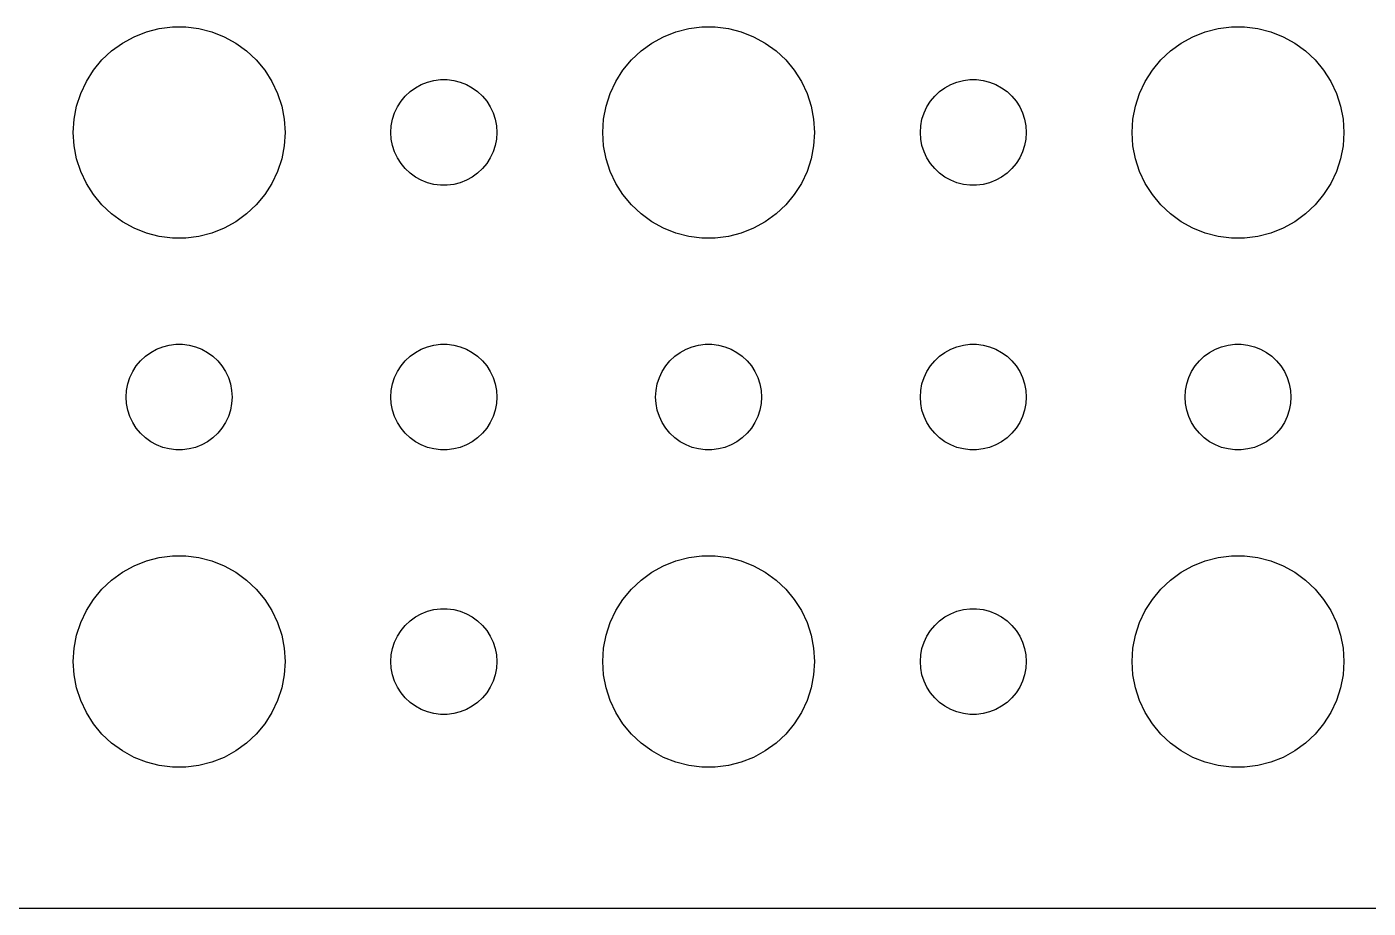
# Model space of a CAD drawing. Header units: metres. Extents: x -134 to 134, y 176 to 508.
# Drawn here: x -71.81 to -33.81, y 176.01 to 200.99 of the extents above; entities that cross this region are included whole.
import ezdxf

# ---------------------------------------------------------------- set-up
doc = ezdxf.new("R2010")
doc.units = ezdxf.units.M

msp = doc.modelspace()

# ---------------------------------------------------------------- linework, layer by layer
for p, q in [((-69.1075, 200.533), (-68.7773, 200.714)), ((-68.7773, 200.714), (-68.427, 200.853)), ((-68.427, 200.853), (-68.0621, 200.947)), ((-68.0621, 200.947), (-67.6884, 200.994)), ((-67.6884, 200.994), (-67.3116, 200.994)), ((-67.3116, 200.994), (-66.9379, 200.947)), ((-66.9379, 200.947), (-66.573, 200.853)), ((-66.573, 200.853), (-66.2227, 200.714)), ((-66.2227, 200.714), (-65.8925, 200.533)), ((-54.1075, 200.533), (-53.7773, 200.714)), ((-53.7773, 200.714), (-53.427, 200.853)), ((-53.427, 200.853), (-53.0621, 200.947)), ((-53.0621, 200.947), (-52.6884, 200.994)), ((-52.6884, 200.994), (-52.3116, 200.994)), ((-52.3116, 200.994), (-51.9379, 200.947)), ((-51.9379, 200.947), (-51.5729, 200.853)), ((-51.5729, 200.853), (-51.2227, 200.714)), ((-51.2227, 200.714), (-50.8925, 200.533)), ((-39.1075, 200.533), (-38.7773, 200.714)), ((-38.7773, 200.714), (-38.427, 200.853)), ((-38.427, 200.853), (-38.0621, 200.947)), ((-38.0621, 200.947), (-37.6884, 200.994)), ((-37.6884, 200.994), (-37.3116, 200.994)), ((-37.3116, 200.994), (-36.9379, 200.947)), ((-36.9379, 200.947), (-36.5729, 200.853)), ((-36.5729, 200.853), (-36.2227, 200.714)), ((-36.2227, 200.714), (-35.8925, 200.533)), ((-69.6869, 200.054), (-69.4123, 200.312)), ((-69.4123, 200.312), (-69.1075, 200.533)), ((-65.8925, 200.533), (-65.5877, 200.312)), ((-65.5877, 200.312), (-65.3131, 200.054)), ((-54.6869, 200.054), (-54.4123, 200.312)), ((-54.4123, 200.312), (-54.1075, 200.533)), ((-50.8925, 200.533), (-50.5877, 200.312)), ((-50.5877, 200.312), (-50.3131, 200.054)), ((-39.6869, 200.054), (-39.4123, 200.312)), ((-39.4123, 200.312), (-39.1075, 200.533)), ((-35.8925, 200.533), (-35.5877, 200.312)), ((-35.5877, 200.312), (-35.3131, 200.054)), ((-69.927, 199.763), (-69.6869, 200.054)), ((-65.3131, 200.054), (-65.073, 199.763)), ((-54.927, 199.763), (-54.6869, 200.054)), ((-50.3131, 200.054), (-50.0729, 199.763)), ((-39.927, 199.763), (-39.6869, 200.054)), ((-35.3131, 200.054), (-35.0729, 199.763)), ((-70.1289, 199.445), (-69.927, 199.763)), ((-65.073, 199.763), (-64.8711, 199.445)), ((-55.1289, 199.445), (-54.927, 199.763)), ((-50.0729, 199.763), (-49.8711, 199.445)), ((-40.1289, 199.445), (-39.927, 199.763)), ((-35.0729, 199.763), (-34.8711, 199.445)), ((-70.2893, 199.104), (-70.1289, 199.445)), ((-64.8711, 199.445), (-64.7107, 199.104)), ((-61.0934, 199.027), (-60.9561, 199.156)), ((-60.9561, 199.156), (-60.8037, 199.266)), ((-60.8037, 199.266), (-60.6387, 199.357)), ((-60.6387, 199.357), (-60.4635, 199.427)), ((-60.4635, 199.427), (-60.2811, 199.473)), ((-60.2811, 199.473), (-60.0942, 199.497)), ((-60.0942, 199.497), (-59.9058, 199.497)), ((-59.9058, 199.497), (-59.7189, 199.473)), ((-59.7189, 199.473), (-59.5365, 199.427)), ((-59.5365, 199.427), (-59.3613, 199.357)), ((-59.3613, 199.357), (-59.1963, 199.266)), ((-59.1963, 199.266), (-59.0439, 199.156)), ((-59.0439, 199.156), (-58.9065, 199.027)), ((-55.2893, 199.104), (-55.1289, 199.445)), ((-49.8711, 199.445), (-49.7107, 199.104)), ((-46.0934, 199.027), (-45.9561, 199.156)), ((-45.9561, 199.156), (-45.8037, 199.266)), ((-45.8037, 199.266), (-45.6387, 199.357)), ((-45.6387, 199.357), (-45.4635, 199.427)), ((-45.4635, 199.427), (-45.2811, 199.473)), ((-45.2811, 199.473), (-45.0942, 199.497)), ((-45.0942, 199.497), (-44.9058, 199.497)), ((-44.9058, 199.497), (-44.7189, 199.473)), ((-44.7189, 199.473), (-44.5365, 199.427)), ((-44.5365, 199.427), (-44.3613, 199.357)), ((-44.3613, 199.357), (-44.1963, 199.266)), ((-44.1963, 199.266), (-44.0439, 199.156)), ((-44.0439, 199.156), (-43.9065, 199.027)), ((-40.2893, 199.104), (-40.1289, 199.445)), ((-34.8711, 199.445), (-34.7107, 199.104)), ((-70.4057, 198.746), (-70.2893, 199.104)), ((-64.7107, 199.104), (-64.5943, 198.746)), ((-61.3145, 198.723), (-61.2135, 198.882)), ((-61.2135, 198.882), (-61.0934, 199.027)), ((-58.9065, 199.027), (-58.7865, 198.882)), ((-58.7865, 198.882), (-58.6855, 198.723)), ((-55.4057, 198.746), (-55.2893, 199.104)), ((-49.7107, 199.104), (-49.5942, 198.746)), ((-46.3145, 198.723), (-46.2135, 198.882)), ((-46.2135, 198.882), (-46.0934, 199.027)), ((-43.9065, 199.027), (-43.7865, 198.882)), ((-43.7865, 198.882), (-43.6855, 198.723)), ((-40.4057, 198.746), (-40.2893, 199.104)), ((-34.7107, 199.104), (-34.5942, 198.746)), ((-70.4763, 198.376), (-70.4057, 198.746)), ((-64.5943, 198.746), (-64.5237, 198.376)), ((-61.4529, 198.373), (-61.3947, 198.552)), ((-61.3947, 198.552), (-61.3145, 198.723)), ((-58.6855, 198.723), (-58.6053, 198.552)), ((-58.6053, 198.552), (-58.5471, 198.373)), ((-55.4763, 198.376), (-55.4057, 198.746)), ((-49.5942, 198.746), (-49.5237, 198.376)), ((-46.4529, 198.373), (-46.3947, 198.552)), ((-46.3947, 198.552), (-46.3145, 198.723)), ((-43.6855, 198.723), (-43.6053, 198.552)), ((-43.6053, 198.552), (-43.5471, 198.373)), ((-40.4763, 198.376), (-40.4057, 198.746)), ((-34.5942, 198.746), (-34.5237, 198.376)), ((-70.5, 198), (-70.4763, 198.376)), ((-70.4763, 197.624), (-70.5, 198)), ((-64.5237, 198.376), (-64.5, 198)), ((-64.5, 198), (-64.5237, 197.624)), ((-61.5, 198), (-61.4882, 198.188)), ((-61.4882, 197.812), (-61.5, 198)), ((-61.4882, 198.188), (-61.4529, 198.373)), ((-58.5471, 198.373), (-58.5118, 198.188)), ((-58.5118, 198.188), (-58.5, 198)), ((-58.5, 198), (-58.5118, 197.812)), ((-55.5, 198), (-55.4763, 198.376)), ((-55.4763, 197.624), (-55.5, 198)), ((-49.5237, 198.376), (-49.5, 198)), ((-49.5, 198), (-49.5237, 197.624)), ((-46.5, 198), (-46.4882, 198.188)), ((-46.4882, 197.812), (-46.5, 198)), ((-46.4882, 198.188), (-46.4529, 198.373)), ((-43.5471, 198.373), (-43.5118, 198.188)), ((-43.5118, 198.188), (-43.5, 198)), ((-43.5, 198), (-43.5118, 197.812)), ((-40.5, 198), (-40.4763, 198.376)), ((-40.4763, 197.624), (-40.5, 198)), ((-34.5237, 198.376), (-34.5, 198)), ((-34.5, 198), (-34.5237, 197.624)), ((-70.4057, 197.254), (-70.4763, 197.624)), ((-64.5237, 197.624), (-64.5943, 197.254)), ((-61.4529, 197.627), (-61.4882, 197.812)), ((-61.3947, 197.448), (-61.4529, 197.627)), ((-58.5471, 197.627), (-58.6053, 197.448)), ((-58.5118, 197.812), (-58.5471, 197.627)), ((-55.4057, 197.254), (-55.4763, 197.624)), ((-49.5237, 197.624), (-49.5942, 197.254)), ((-46.4529, 197.627), (-46.4882, 197.812)), ((-46.3947, 197.448), (-46.4529, 197.627)), ((-43.5471, 197.627), (-43.6053, 197.448)), ((-43.5118, 197.812), (-43.5471, 197.627)), ((-40.4057, 197.254), (-40.4763, 197.624)), ((-34.5237, 197.624), (-34.5942, 197.254)), ((-70.2893, 196.896), (-70.4057, 197.254)), ((-64.5943, 197.254), (-64.7107, 196.896)), ((-61.3145, 197.277), (-61.3947, 197.448)), ((-61.2135, 197.118), (-61.3145, 197.277)), ((-58.6855, 197.277), (-58.7865, 197.118)), ((-58.6053, 197.448), (-58.6855, 197.277)), ((-55.2893, 196.896), (-55.4057, 197.254)), ((-49.5942, 197.254), (-49.7107, 196.896)), ((-46.3145, 197.277), (-46.3947, 197.448)), ((-46.2135, 197.118), (-46.3145, 197.277)), ((-43.6855, 197.277), (-43.7865, 197.118)), ((-43.6053, 197.448), (-43.6855, 197.277)), ((-40.2893, 196.896), (-40.4057, 197.254)), ((-34.5942, 197.254), (-34.7107, 196.896)), ((-70.1289, 196.555), (-70.2893, 196.896)), ((-64.7107, 196.896), (-64.8711, 196.555)), ((-61.0934, 196.973), (-61.2135, 197.118)), ((-60.9561, 196.844), (-61.0934, 196.973)), ((-58.9065, 196.973), (-59.0439, 196.844)), ((-58.7865, 197.118), (-58.9065, 196.973)), ((-55.1289, 196.555), (-55.2893, 196.896)), ((-49.7107, 196.896), (-49.8711, 196.555)), ((-46.0934, 196.973), (-46.2135, 197.118)), ((-45.9561, 196.844), (-46.0934, 196.973)), ((-43.9065, 196.973), (-44.0439, 196.844)), ((-43.7865, 197.118), (-43.9065, 196.973)), ((-40.1289, 196.555), (-40.2893, 196.896)), ((-34.7107, 196.896), (-34.8711, 196.555)), ((-69.927, 196.237), (-70.1289, 196.555)), ((-64.8711, 196.555), (-65.073, 196.237)), ((-60.8037, 196.734), (-60.9561, 196.844)), ((-60.6387, 196.643), (-60.8037, 196.734)), ((-60.4635, 196.573), (-60.6387, 196.643)), ((-60.2811, 196.527), (-60.4635, 196.573)), ((-60.0942, 196.503), (-60.2811, 196.527)), ((-59.9058, 196.503), (-60.0942, 196.503)), ((-59.7189, 196.527), (-59.9058, 196.503)), ((-59.5365, 196.573), (-59.7189, 196.527)), ((-59.3613, 196.643), (-59.5365, 196.573)), ((-59.1963, 196.734), (-59.3613, 196.643)), ((-59.0439, 196.844), (-59.1963, 196.734)), ((-54.927, 196.237), (-55.1289, 196.555)), ((-49.8711, 196.555), (-50.0729, 196.237)), ((-45.8037, 196.734), (-45.9561, 196.844)), ((-45.6387, 196.643), (-45.8037, 196.734)), ((-45.4635, 196.573), (-45.6387, 196.643)), ((-45.2811, 196.527), (-45.4635, 196.573)), ((-45.0942, 196.503), (-45.2811, 196.527)), ((-44.9058, 196.503), (-45.0942, 196.503)), ((-44.7189, 196.527), (-44.9058, 196.503)), ((-44.5365, 196.573), (-44.7189, 196.527)), ((-44.3613, 196.643), (-44.5365, 196.573)), ((-44.1963, 196.734), (-44.3613, 196.643)), ((-44.0439, 196.844), (-44.1963, 196.734)), ((-39.927, 196.237), (-40.1289, 196.555)), ((-34.8711, 196.555), (-35.0729, 196.237)), ((-69.6869, 195.946), (-69.927, 196.237)), ((-65.073, 196.237), (-65.3131, 195.946)), ((-54.6869, 195.946), (-54.927, 196.237)), ((-50.0729, 196.237), (-50.3131, 195.946)), ((-39.6869, 195.946), (-39.927, 196.237)), ((-35.0729, 196.237), (-35.3131, 195.946)), ((-69.4123, 195.688), (-69.6869, 195.946)), ((-65.3131, 195.946), (-65.5877, 195.688)), ((-54.4123, 195.688), (-54.6869, 195.946)), ((-50.3131, 195.946), (-50.5877, 195.688)), ((-39.4123, 195.688), (-39.6869, 195.946)), ((-35.3131, 195.946), (-35.5877, 195.688)), ((-69.1075, 195.467), (-69.4123, 195.688)), ((-68.7773, 195.286), (-69.1075, 195.467)), ((-65.8925, 195.467), (-66.2227, 195.286)), ((-65.5877, 195.688), (-65.8925, 195.467)), ((-54.1075, 195.467), (-54.4123, 195.688)), ((-53.7773, 195.286), (-54.1075, 195.467)), ((-50.8925, 195.467), (-51.2227, 195.286)), ((-50.5877, 195.688), (-50.8925, 195.467)), ((-39.1075, 195.467), (-39.4123, 195.688)), ((-38.7773, 195.286), (-39.1075, 195.467)), ((-35.8925, 195.467), (-36.2227, 195.286)), ((-35.5877, 195.688), (-35.8925, 195.467)), ((-68.427, 195.147), (-68.7773, 195.286)), ((-68.0621, 195.053), (-68.427, 195.147)), ((-67.6884, 195.006), (-68.0621, 195.053)), ((-67.3116, 195.006), (-67.6884, 195.006)), ((-66.9379, 195.053), (-67.3116, 195.006)), ((-66.573, 195.147), (-66.9379, 195.053)), ((-66.2227, 195.286), (-66.573, 195.147)), ((-53.427, 195.147), (-53.7773, 195.286)), ((-53.0621, 195.053), (-53.427, 195.147)), ((-52.6884, 195.006), (-53.0621, 195.053)), ((-52.3116, 195.006), (-52.6884, 195.006)), ((-51.9379, 195.053), (-52.3116, 195.006)), ((-51.5729, 195.147), (-51.9379, 195.053)), ((-51.2227, 195.286), (-51.5729, 195.147)), ((-38.427, 195.147), (-38.7773, 195.286)), ((-38.0621, 195.053), (-38.427, 195.147)), ((-37.6884, 195.006), (-38.0621, 195.053)), ((-37.3116, 195.006), (-37.6884, 195.006)), ((-36.9379, 195.053), (-37.3116, 195.006)), ((-36.5729, 195.147), (-36.9379, 195.053)), ((-36.2227, 195.286), (-36.5729, 195.147)), ((-68.1387, 191.857), (-67.9635, 191.927)), ((-67.9635, 191.927), (-67.7811, 191.973)), ((-67.7811, 191.973), (-67.5942, 191.997)), ((-67.5942, 191.997), (-67.4058, 191.997)), ((-67.4058, 191.997), (-67.2189, 191.973)), ((-67.2189, 191.973), (-67.0365, 191.927)), ((-67.0365, 191.927), (-66.8613, 191.857)), ((-60.6387, 191.857), (-60.4635, 191.927)), ((-60.4635, 191.927), (-60.2811, 191.973)), ((-60.2811, 191.973), (-60.0942, 191.997)), ((-60.0942, 191.997), (-59.9058, 191.997)), ((-59.9058, 191.997), (-59.7189, 191.973)), ((-59.7189, 191.973), (-59.5365, 191.927)), ((-59.5365, 191.927), (-59.3613, 191.857)), ((-53.1387, 191.857), (-52.9635, 191.927)), ((-52.9635, 191.927), (-52.7811, 191.973)), ((-52.7811, 191.973), (-52.5942, 191.997)), ((-52.5942, 191.997), (-52.4058, 191.997)), ((-52.4058, 191.997), (-52.2189, 191.973)), ((-52.2189, 191.973), (-52.0365, 191.927)), ((-52.0365, 191.927), (-51.8613, 191.857)), ((-45.6387, 191.857), (-45.4635, 191.927)), ((-45.4635, 191.927), (-45.2811, 191.973)), ((-45.2811, 191.973), (-45.0942, 191.997)), ((-45.0942, 191.997), (-44.9058, 191.997)), ((-44.9058, 191.997), (-44.7189, 191.973)), ((-44.7189, 191.973), (-44.5365, 191.927)), ((-44.5365, 191.927), (-44.3613, 191.857)), ((-38.1387, 191.857), (-37.9635, 191.927)), ((-37.9635, 191.927), (-37.7811, 191.973)), ((-37.7811, 191.973), (-37.5942, 191.997)), ((-37.5942, 191.997), (-37.4058, 191.997)), ((-37.4058, 191.997), (-37.2189, 191.973)), ((-37.2189, 191.973), (-37.0365, 191.927)), ((-37.0365, 191.927), (-36.8613, 191.857)), ((-68.5934, 191.527), (-68.4561, 191.656)), ((-68.4561, 191.656), (-68.3037, 191.766)), ((-68.3037, 191.766), (-68.1387, 191.857)), ((-66.8613, 191.857), (-66.6963, 191.766)), ((-66.6963, 191.766), (-66.5439, 191.656)), ((-66.5439, 191.656), (-66.4065, 191.527)), ((-61.0934, 191.527), (-60.9561, 191.656)), ((-60.9561, 191.656), (-60.8037, 191.766)), ((-60.8037, 191.766), (-60.6387, 191.857)), ((-59.3613, 191.857), (-59.1963, 191.766)), ((-59.1963, 191.766), (-59.0439, 191.656)), ((-59.0439, 191.656), (-58.9065, 191.527)), ((-53.5934, 191.527), (-53.4561, 191.656)), ((-53.4561, 191.656), (-53.3037, 191.766)), ((-53.3037, 191.766), (-53.1387, 191.857)), ((-51.8613, 191.857), (-51.6963, 191.766)), ((-51.6963, 191.766), (-51.5439, 191.656)), ((-51.5439, 191.656), (-51.4065, 191.527)), ((-46.0934, 191.527), (-45.9561, 191.656)), ((-45.9561, 191.656), (-45.8037, 191.766)), ((-45.8037, 191.766), (-45.6387, 191.857)), ((-44.3613, 191.857), (-44.1963, 191.766)), ((-44.1963, 191.766), (-44.0439, 191.656)), ((-44.0439, 191.656), (-43.9065, 191.527)), ((-38.5934, 191.527), (-38.4561, 191.656)), ((-38.4561, 191.656), (-38.3037, 191.766)), ((-38.3037, 191.766), (-38.1387, 191.857)), ((-36.8613, 191.857), (-36.6963, 191.766)), ((-36.6963, 191.766), (-36.5439, 191.656)), ((-36.5439, 191.656), (-36.4065, 191.527)), ((-68.8947, 191.052), (-68.8145, 191.223)), ((-68.8145, 191.223), (-68.7135, 191.382)), ((-68.7135, 191.382), (-68.5934, 191.527)), ((-66.4065, 191.527), (-66.2865, 191.382)), ((-66.2865, 191.382), (-66.1855, 191.223)), ((-66.1855, 191.223), (-66.1053, 191.052)), ((-61.3947, 191.052), (-61.3145, 191.223)), ((-61.3145, 191.223), (-61.2135, 191.382)), ((-61.2135, 191.382), (-61.0934, 191.527)), ((-58.9065, 191.527), (-58.7865, 191.382)), ((-58.7865, 191.382), (-58.6855, 191.223)), ((-58.6855, 191.223), (-58.6053, 191.052)), ((-53.8947, 191.052), (-53.8145, 191.223)), ((-53.8145, 191.223), (-53.7135, 191.382)), ((-53.7135, 191.382), (-53.5934, 191.527)), ((-51.4065, 191.527), (-51.2865, 191.382)), ((-51.2865, 191.382), (-51.1855, 191.223)), ((-51.1855, 191.223), (-51.1053, 191.052)), ((-46.3947, 191.052), (-46.3145, 191.223)), ((-46.3145, 191.223), (-46.2135, 191.382)), ((-46.2135, 191.382), (-46.0934, 191.527)), ((-43.9065, 191.527), (-43.7865, 191.382)), ((-43.7865, 191.382), (-43.6855, 191.223)), ((-43.6855, 191.223), (-43.6053, 191.052)), ((-38.8947, 191.052), (-38.8145, 191.223)), ((-38.8145, 191.223), (-38.7135, 191.382)), ((-38.7135, 191.382), (-38.5934, 191.527)), ((-36.4065, 191.527), (-36.2865, 191.382)), ((-36.2865, 191.382), (-36.1855, 191.223)), ((-36.1855, 191.223), (-36.1053, 191.052)), ((-68.9882, 190.688), (-68.9529, 190.873)), ((-68.9529, 190.873), (-68.8947, 191.052)), ((-66.1053, 191.052), (-66.0471, 190.873)), ((-66.0471, 190.873), (-66.0118, 190.688)), ((-61.4882, 190.688), (-61.4529, 190.873)), ((-61.4529, 190.873), (-61.3947, 191.052)), ((-58.6053, 191.052), (-58.5471, 190.873)), ((-58.5471, 190.873), (-58.5118, 190.688)), ((-53.9882, 190.688), (-53.9529, 190.873)), ((-53.9529, 190.873), (-53.8947, 191.052)), ((-51.1053, 191.052), (-51.0471, 190.873)), ((-51.0471, 190.873), (-51.0118, 190.688)), ((-46.4882, 190.688), (-46.4529, 190.873)), ((-46.4529, 190.873), (-46.3947, 191.052)), ((-43.6053, 191.052), (-43.5471, 190.873)), ((-43.5471, 190.873), (-43.5118, 190.688)), ((-38.9882, 190.688), (-38.9529, 190.873)), ((-38.9529, 190.873), (-38.8947, 191.052)), ((-36.1053, 191.052), (-36.0471, 190.873)), ((-36.0471, 190.873), (-36.0118, 190.688)), ((-69, 190.5), (-68.9882, 190.688)), ((-68.9882, 190.312), (-69, 190.5)), ((-66.0118, 190.688), (-66, 190.5)), ((-66, 190.5), (-66.0118, 190.312)), ((-61.5, 190.5), (-61.4882, 190.688)), ((-61.4882, 190.312), (-61.5, 190.5)), ((-58.5118, 190.688), (-58.5, 190.5)), ((-58.5, 190.5), (-58.5118, 190.312)), ((-54, 190.5), (-53.9882, 190.688)), ((-53.9882, 190.312), (-54, 190.5)), ((-51.0118, 190.688), (-51, 190.5)), ((-51, 190.5), (-51.0118, 190.312)), ((-46.5, 190.5), (-46.4882, 190.688)), ((-46.4882, 190.312), (-46.5, 190.5)), ((-43.5118, 190.688), (-43.5, 190.5)), ((-43.5, 190.5), (-43.5118, 190.312)), ((-39, 190.5), (-38.9882, 190.688)), ((-38.9882, 190.312), (-39, 190.5)), ((-36.0118, 190.688), (-36, 190.5)), ((-36, 190.5), (-36.0118, 190.312)), ((-68.9529, 190.127), (-68.9882, 190.312)), ((-68.8947, 189.948), (-68.9529, 190.127)), ((-66.0471, 190.127), (-66.1053, 189.948)), ((-66.0118, 190.312), (-66.0471, 190.127)), ((-61.4529, 190.127), (-61.4882, 190.312)), ((-61.3947, 189.948), (-61.4529, 190.127)), ((-58.5471, 190.127), (-58.6053, 189.948)), ((-58.5118, 190.312), (-58.5471, 190.127)), ((-53.9529, 190.127), (-53.9882, 190.312)), ((-53.8947, 189.948), (-53.9529, 190.127)), ((-51.0471, 190.127), (-51.1053, 189.948)), ((-51.0118, 190.312), (-51.0471, 190.127)), ((-46.4529, 190.127), (-46.4882, 190.312)), ((-46.3947, 189.948), (-46.4529, 190.127)), ((-43.5471, 190.127), (-43.6053, 189.948)), ((-43.5118, 190.312), (-43.5471, 190.127)), ((-38.9529, 190.127), (-38.9882, 190.312)), ((-38.8947, 189.948), (-38.9529, 190.127)), ((-36.0471, 190.127), (-36.1053, 189.948)), ((-36.0118, 190.312), (-36.0471, 190.127)), ((-68.8145, 189.777), (-68.8947, 189.948)), ((-68.7135, 189.618), (-68.8145, 189.777)), ((-66.1855, 189.777), (-66.2865, 189.618)), ((-66.1053, 189.948), (-66.1855, 189.777)), ((-61.3145, 189.777), (-61.3947, 189.948)), ((-61.2135, 189.618), (-61.3145, 189.777)), ((-58.6855, 189.777), (-58.7865, 189.618)), ((-58.6053, 189.948), (-58.6855, 189.777)), ((-53.8145, 189.777), (-53.8947, 189.948)), ((-53.7135, 189.618), (-53.8145, 189.777)), ((-51.1855, 189.777), (-51.2865, 189.618)), ((-51.1053, 189.948), (-51.1855, 189.777)), ((-46.3145, 189.777), (-46.3947, 189.948)), ((-46.2135, 189.618), (-46.3145, 189.777)), ((-43.6855, 189.777), (-43.7865, 189.618)), ((-43.6053, 189.948), (-43.6855, 189.777)), ((-38.8145, 189.777), (-38.8947, 189.948)), ((-38.7135, 189.618), (-38.8145, 189.777)), ((-36.1855, 189.777), (-36.2865, 189.618)), ((-36.1053, 189.948), (-36.1855, 189.777)), ((-68.5934, 189.473), (-68.7135, 189.618)), ((-68.4561, 189.344), (-68.5934, 189.473)), ((-68.3037, 189.234), (-68.4561, 189.344)), ((-66.5439, 189.344), (-66.6963, 189.234)), ((-66.4065, 189.473), (-66.5439, 189.344)), ((-66.2865, 189.618), (-66.4065, 189.473)), ((-61.0934, 189.473), (-61.2135, 189.618)), ((-60.9561, 189.344), (-61.0934, 189.473)), ((-60.8037, 189.234), (-60.9561, 189.344)), ((-59.0439, 189.344), (-59.1963, 189.234)), ((-58.9065, 189.473), (-59.0439, 189.344)), ((-58.7865, 189.618), (-58.9065, 189.473)), ((-53.5934, 189.473), (-53.7135, 189.618)), ((-53.4561, 189.344), (-53.5934, 189.473)), ((-53.3037, 189.234), (-53.4561, 189.344)), ((-51.5439, 189.344), (-51.6963, 189.234)), ((-51.4065, 189.473), (-51.5439, 189.344)), ((-51.2865, 189.618), (-51.4065, 189.473)), ((-46.0934, 189.473), (-46.2135, 189.618)), ((-45.9561, 189.344), (-46.0934, 189.473)), ((-45.8037, 189.234), (-45.9561, 189.344)), ((-44.0439, 189.344), (-44.1963, 189.234)), ((-43.9065, 189.473), (-44.0439, 189.344)), ((-43.7865, 189.618), (-43.9065, 189.473)), ((-38.5934, 189.473), (-38.7135, 189.618)), ((-38.4561, 189.344), (-38.5934, 189.473)), ((-38.3037, 189.234), (-38.4561, 189.344)), ((-36.5439, 189.344), (-36.6963, 189.234)), ((-36.4065, 189.473), (-36.5439, 189.344)), ((-36.2865, 189.618), (-36.4065, 189.473)), ((-68.1387, 189.143), (-68.3037, 189.234)), ((-67.9635, 189.073), (-68.1387, 189.143)), ((-67.7811, 189.027), (-67.9635, 189.073)), ((-67.5942, 189.003), (-67.7811, 189.027)), ((-67.4058, 189.003), (-67.5942, 189.003)), ((-67.2189, 189.027), (-67.4058, 189.003)), ((-67.0365, 189.073), (-67.2189, 189.027)), ((-66.8613, 189.143), (-67.0365, 189.073)), ((-66.6963, 189.234), (-66.8613, 189.143)), ((-60.6387, 189.143), (-60.8037, 189.234)), ((-60.4635, 189.073), (-60.6387, 189.143)), ((-60.2811, 189.027), (-60.4635, 189.073)), ((-60.0942, 189.003), (-60.2811, 189.027)), ((-59.9058, 189.003), (-60.0942, 189.003)), ((-59.7189, 189.027), (-59.9058, 189.003)), ((-59.5365, 189.073), (-59.7189, 189.027)), ((-59.3613, 189.143), (-59.5365, 189.073)), ((-59.1963, 189.234), (-59.3613, 189.143)), ((-53.1387, 189.143), (-53.3037, 189.234)), ((-52.9635, 189.073), (-53.1387, 189.143)), ((-52.7811, 189.027), (-52.9635, 189.073)), ((-52.5942, 189.003), (-52.7811, 189.027)), ((-52.4058, 189.003), (-52.5942, 189.003)), ((-52.2189, 189.027), (-52.4058, 189.003)), ((-52.0365, 189.073), (-52.2189, 189.027)), ((-51.8613, 189.143), (-52.0365, 189.073)), ((-51.6963, 189.234), (-51.8613, 189.143)), ((-45.6387, 189.143), (-45.8037, 189.234)), ((-45.4635, 189.073), (-45.6387, 189.143)), ((-45.2811, 189.027), (-45.4635, 189.073)), ((-45.0942, 189.003), (-45.2811, 189.027)), ((-44.9058, 189.003), (-45.0942, 189.003)), ((-44.7189, 189.027), (-44.9058, 189.003)), ((-44.5365, 189.073), (-44.7189, 189.027)), ((-44.3613, 189.143), (-44.5365, 189.073)), ((-44.1963, 189.234), (-44.3613, 189.143)), ((-38.1387, 189.143), (-38.3037, 189.234)), ((-37.9635, 189.073), (-38.1387, 189.143)), ((-37.7811, 189.027), (-37.9635, 189.073)), ((-37.5942, 189.003), (-37.7811, 189.027)), ((-37.4058, 189.003), (-37.5942, 189.003)), ((-37.2189, 189.027), (-37.4058, 189.003)), ((-37.0365, 189.073), (-37.2189, 189.027)), ((-36.8613, 189.143), (-37.0365, 189.073)), ((-36.6963, 189.234), (-36.8613, 189.143)), ((-68.7773, 185.714), (-68.427, 185.853)), ((-68.427, 185.853), (-68.0621, 185.947)), ((-68.0621, 185.947), (-67.6884, 185.994)), ((-67.6884, 185.994), (-67.3116, 185.994)), ((-67.3116, 185.994), (-66.9379, 185.947)), ((-66.9379, 185.947), (-66.573, 185.853)), ((-66.573, 185.853), (-66.2227, 185.714)), ((-53.7773, 185.714), (-53.427, 185.853)), ((-53.427, 185.853), (-53.0621, 185.947)), ((-53.0621, 185.947), (-52.6884, 185.994)), ((-52.6884, 185.994), (-52.3116, 185.994)), ((-52.3116, 185.994), (-51.9379, 185.947)), ((-51.9379, 185.947), (-51.5729, 185.853)), ((-51.5729, 185.853), (-51.2227, 185.714)), ((-38.7773, 185.714), (-38.427, 185.853)), ((-38.427, 185.853), (-38.0621, 185.947)), ((-38.0621, 185.947), (-37.6884, 185.994)), ((-37.6884, 185.994), (-37.3116, 185.994)), ((-37.3116, 185.994), (-36.9379, 185.947)), ((-36.9379, 185.947), (-36.5729, 185.853)), ((-36.5729, 185.853), (-36.2227, 185.714)), ((-69.4123, 185.312), (-69.1075, 185.533)), ((-69.1075, 185.533), (-68.7773, 185.714)), ((-66.2227, 185.714), (-65.8925, 185.533)), ((-65.8925, 185.533), (-65.5877, 185.312)), ((-54.4123, 185.312), (-54.1075, 185.533)), ((-54.1075, 185.533), (-53.7773, 185.714)), ((-51.2227, 185.714), (-50.8925, 185.533)), ((-50.8925, 185.533), (-50.5877, 185.312)), ((-39.4123, 185.312), (-39.1075, 185.533)), ((-39.1075, 185.533), (-38.7773, 185.714)), ((-36.2227, 185.714), (-35.8925, 185.533)), ((-35.8925, 185.533), (-35.5877, 185.312)), ((-69.6869, 185.054), (-69.4123, 185.312)), ((-65.5877, 185.312), (-65.3131, 185.054)), ((-54.6869, 185.054), (-54.4123, 185.312)), ((-50.5877, 185.312), (-50.3131, 185.054)), ((-39.6869, 185.054), (-39.4123, 185.312)), ((-35.5877, 185.312), (-35.3131, 185.054)), ((-70.1289, 184.445), (-69.927, 184.763)), ((-69.927, 184.763), (-69.6869, 185.054)), ((-65.3131, 185.054), (-65.073, 184.763)), ((-65.073, 184.763), (-64.8711, 184.445)), ((-55.1289, 184.445), (-54.927, 184.763)), ((-54.927, 184.763), (-54.6869, 185.054)), ((-50.3131, 185.054), (-50.0729, 184.763)), ((-50.0729, 184.763), (-49.8711, 184.445)), ((-40.1289, 184.445), (-39.927, 184.763)), ((-39.927, 184.763), (-39.6869, 185.054)), ((-35.3131, 185.054), (-35.0729, 184.763)), ((-35.0729, 184.763), (-34.8711, 184.445)), ((-70.2893, 184.104), (-70.1289, 184.445)), ((-64.8711, 184.445), (-64.7107, 184.104)), ((-60.8037, 184.266), (-60.6387, 184.357)), ((-60.6387, 184.357), (-60.4635, 184.427)), ((-60.4635, 184.427), (-60.2811, 184.473)), ((-60.2811, 184.473), (-60.0942, 184.497)), ((-60.0942, 184.497), (-59.9058, 184.497)), ((-59.9058, 184.497), (-59.7189, 184.473)), ((-59.7189, 184.473), (-59.5365, 184.427)), ((-59.5365, 184.427), (-59.3613, 184.357)), ((-59.3613, 184.357), (-59.1963, 184.266)), ((-55.2893, 184.104), (-55.1289, 184.445)), ((-49.8711, 184.445), (-49.7107, 184.104)), ((-45.8037, 184.266), (-45.6387, 184.357)), ((-45.6387, 184.357), (-45.4635, 184.427)), ((-45.4635, 184.427), (-45.2811, 184.473)), ((-45.2811, 184.473), (-45.0942, 184.497)), ((-45.0942, 184.497), (-44.9058, 184.497)), ((-44.9058, 184.497), (-44.7189, 184.473)), ((-44.7189, 184.473), (-44.5365, 184.427)), ((-44.5365, 184.427), (-44.3613, 184.357)), ((-44.3613, 184.357), (-44.1963, 184.266)), ((-40.2893, 184.104), (-40.1289, 184.445)), ((-34.8711, 184.445), (-34.7107, 184.104)), ((-70.4057, 183.746), (-70.2893, 184.104)), ((-64.7107, 184.104), (-64.5943, 183.746)), ((-61.2135, 183.882), (-61.0934, 184.027)), ((-61.0934, 184.027), (-60.9561, 184.156)), ((-60.9561, 184.156), (-60.8037, 184.266)), ((-59.1963, 184.266), (-59.0439, 184.156)), ((-59.0439, 184.156), (-58.9065, 184.027)), ((-58.9065, 184.027), (-58.7865, 183.882)), ((-55.4057, 183.746), (-55.2893, 184.104)), ((-49.7107, 184.104), (-49.5942, 183.746)), ((-46.2135, 183.882), (-46.0934, 184.027)), ((-46.0934, 184.027), (-45.9561, 184.156)), ((-45.9561, 184.156), (-45.8037, 184.266)), ((-44.1963, 184.266), (-44.0439, 184.156)), ((-44.0439, 184.156), (-43.9065, 184.027)), ((-43.9065, 184.027), (-43.7865, 183.882)), ((-40.4057, 183.746), (-40.2893, 184.104)), ((-34.7107, 184.104), (-34.5942, 183.746)), ((-70.4763, 183.376), (-70.4057, 183.746)), ((-64.5943, 183.746), (-64.5237, 183.376)), ((-61.3947, 183.552), (-61.3145, 183.723)), ((-61.3145, 183.723), (-61.2135, 183.882)), ((-58.7865, 183.882), (-58.6855, 183.723)), ((-58.6855, 183.723), (-58.6053, 183.552)), ((-55.4763, 183.376), (-55.4057, 183.746)), ((-49.5942, 183.746), (-49.5237, 183.376)), ((-46.3947, 183.552), (-46.3145, 183.723)), ((-46.3145, 183.723), (-46.2135, 183.882)), ((-43.7865, 183.882), (-43.6855, 183.723)), ((-43.6855, 183.723), (-43.6053, 183.552)), ((-40.4763, 183.376), (-40.4057, 183.746)), ((-34.5942, 183.746), (-34.5237, 183.376)), ((-70.5, 183), (-70.4763, 183.376)), ((-64.5237, 183.376), (-64.5, 183)), ((-61.5, 183), (-61.4882, 183.188)), ((-61.4882, 183.188), (-61.4529, 183.373)), ((-61.4529, 183.373), (-61.3947, 183.552)), ((-58.6053, 183.552), (-58.5471, 183.373)), ((-58.5471, 183.373), (-58.5118, 183.188)), ((-58.5118, 183.188), (-58.5, 183)), ((-55.5, 183), (-55.4763, 183.376)), ((-49.5237, 183.376), (-49.5, 183)), ((-46.5, 183), (-46.4882, 183.188)), ((-46.4882, 183.188), (-46.4529, 183.373)), ((-46.4529, 183.373), (-46.3947, 183.552)), ((-43.6053, 183.552), (-43.5471, 183.373)), ((-43.5471, 183.373), (-43.5118, 183.188)), ((-43.5118, 183.188), (-43.5, 183)), ((-40.5, 183), (-40.4763, 183.376)), ((-34.5237, 183.376), (-34.5, 183)), ((-70.4763, 182.624), (-70.5, 183)), ((-64.5, 183), (-64.5237, 182.624)), ((-61.4882, 182.812), (-61.5, 183)), ((-61.4529, 182.627), (-61.4882, 182.812)), ((-58.5118, 182.812), (-58.5471, 182.627)), ((-58.5, 183), (-58.5118, 182.812)), ((-55.4763, 182.624), (-55.5, 183)), ((-49.5, 183), (-49.5237, 182.624)), ((-46.4882, 182.812), (-46.5, 183)), ((-46.4529, 182.627), (-46.4882, 182.812)), ((-43.5118, 182.812), (-43.5471, 182.627)), ((-43.5, 183), (-43.5118, 182.812)), ((-40.4763, 182.624), (-40.5, 183)), ((-34.5, 183), (-34.5237, 182.624)), ((-70.4057, 182.254), (-70.4763, 182.624)), ((-64.5237, 182.624), (-64.5943, 182.254)), ((-61.3947, 182.448), (-61.4529, 182.627)), ((-61.3145, 182.277), (-61.3947, 182.448)), ((-58.6053, 182.448), (-58.6855, 182.277)), ((-58.5471, 182.627), (-58.6053, 182.448)), ((-55.4057, 182.254), (-55.4763, 182.624)), ((-49.5237, 182.624), (-49.5942, 182.254)), ((-46.3947, 182.448), (-46.4529, 182.627)), ((-46.3145, 182.277), (-46.3947, 182.448)), ((-43.6053, 182.448), (-43.6855, 182.277)), ((-43.5471, 182.627), (-43.6053, 182.448)), ((-40.4057, 182.254), (-40.4763, 182.624)), ((-34.5237, 182.624), (-34.5942, 182.254)), ((-70.2893, 181.896), (-70.4057, 182.254)), ((-64.5943, 182.254), (-64.7107, 181.896)), ((-61.2135, 182.118), (-61.3145, 182.277)), ((-61.0934, 181.973), (-61.2135, 182.118)), ((-58.7865, 182.118), (-58.9065, 181.973)), ((-58.6855, 182.277), (-58.7865, 182.118)), ((-55.2893, 181.896), (-55.4057, 182.254)), ((-49.5942, 182.254), (-49.7107, 181.896)), ((-46.2135, 182.118), (-46.3145, 182.277)), ((-46.0934, 181.973), (-46.2135, 182.118)), ((-43.7865, 182.118), (-43.9065, 181.973)), ((-43.6855, 182.277), (-43.7865, 182.118)), ((-40.2893, 181.896), (-40.4057, 182.254)), ((-34.5942, 182.254), (-34.7107, 181.896)), ((-70.1289, 181.555), (-70.2893, 181.896)), ((-64.7107, 181.896), (-64.8711, 181.555)), ((-60.9561, 181.844), (-61.0934, 181.973)), ((-60.8037, 181.734), (-60.9561, 181.844)), ((-60.6387, 181.643), (-60.8037, 181.734)), ((-59.1963, 181.734), (-59.3613, 181.643)), ((-59.0439, 181.844), (-59.1963, 181.734)), ((-58.9065, 181.973), (-59.0439, 181.844)), ((-55.1289, 181.555), (-55.2893, 181.896)), ((-49.7107, 181.896), (-49.8711, 181.555)), ((-45.9561, 181.844), (-46.0934, 181.973)), ((-45.8037, 181.734), (-45.9561, 181.844)), ((-45.6387, 181.643), (-45.8037, 181.734)), ((-44.1963, 181.734), (-44.3613, 181.643)), ((-44.0439, 181.844), (-44.1963, 181.734)), ((-43.9065, 181.973), (-44.0439, 181.844)), ((-40.1289, 181.555), (-40.2893, 181.896)), ((-34.7107, 181.896), (-34.8711, 181.555)), ((-69.927, 181.237), (-70.1289, 181.555)), ((-64.8711, 181.555), (-65.073, 181.237)), ((-60.4635, 181.573), (-60.6387, 181.643)), ((-60.2811, 181.527), (-60.4635, 181.573)), ((-60.0942, 181.503), (-60.2811, 181.527)), ((-59.9058, 181.503), (-60.0942, 181.503)), ((-59.7189, 181.527), (-59.9058, 181.503)), ((-59.5365, 181.573), (-59.7189, 181.527)), ((-59.3613, 181.643), (-59.5365, 181.573)), ((-54.927, 181.237), (-55.1289, 181.555)), ((-49.8711, 181.555), (-50.0729, 181.237)), ((-45.4635, 181.573), (-45.6387, 181.643)), ((-45.2811, 181.527), (-45.4635, 181.573)), ((-45.0942, 181.503), (-45.2811, 181.527)), ((-44.9058, 181.503), (-45.0942, 181.503)), ((-44.7189, 181.527), (-44.9058, 181.503)), ((-44.5365, 181.573), (-44.7189, 181.527)), ((-44.3613, 181.643), (-44.5365, 181.573)), ((-39.927, 181.237), (-40.1289, 181.555)), ((-34.8711, 181.555), (-35.0729, 181.237)), ((-69.6869, 180.946), (-69.927, 181.237)), ((-69.4123, 180.688), (-69.6869, 180.946)), ((-65.3131, 180.946), (-65.5877, 180.688)), ((-65.073, 181.237), (-65.3131, 180.946)), ((-54.6869, 180.946), (-54.927, 181.237)), ((-54.4123, 180.688), (-54.6869, 180.946)), ((-50.3131, 180.946), (-50.5877, 180.688)), ((-50.0729, 181.237), (-50.3131, 180.946)), ((-39.6869, 180.946), (-39.927, 181.237)), ((-39.4123, 180.688), (-39.6869, 180.946)), ((-35.3131, 180.946), (-35.5877, 180.688)), ((-35.0729, 181.237), (-35.3131, 180.946)), ((-69.1075, 180.467), (-69.4123, 180.688)), ((-65.5877, 180.688), (-65.8925, 180.467)), ((-54.1075, 180.467), (-54.4123, 180.688)), ((-50.5877, 180.688), (-50.8925, 180.467)), ((-39.1075, 180.467), (-39.4123, 180.688)), ((-35.5877, 180.688), (-35.8925, 180.467)), ((-68.7773, 180.286), (-69.1075, 180.467)), ((-68.427, 180.147), (-68.7773, 180.286)), ((-68.0621, 180.053), (-68.427, 180.147)), ((-66.573, 180.147), (-66.9379, 180.053)), ((-66.2227, 180.286), (-66.573, 180.147)), ((-65.8925, 180.467), (-66.2227, 180.286)), ((-53.7773, 180.286), (-54.1075, 180.467)), ((-53.427, 180.147), (-53.7773, 180.286)), ((-53.0621, 180.053), (-53.427, 180.147)), ((-51.5729, 180.147), (-51.9379, 180.053)), ((-51.2227, 180.286), (-51.5729, 180.147)), ((-50.8925, 180.467), (-51.2227, 180.286)), ((-38.7773, 180.286), (-39.1075, 180.467)), ((-38.427, 180.147), (-38.7773, 180.286)), ((-38.0621, 180.053), (-38.427, 180.147)), ((-36.5729, 180.147), (-36.9379, 180.053)), ((-36.2227, 180.286), (-36.5729, 180.147)), ((-35.8925, 180.467), (-36.2227, 180.286)), ((-67.6884, 180.006), (-68.0621, 180.053)), ((-67.3116, 180.006), (-67.6884, 180.006)), ((-66.9379, 180.053), (-67.3116, 180.006)), ((-52.6884, 180.006), (-53.0621, 180.053)), ((-52.3116, 180.006), (-52.6884, 180.006)), ((-51.9379, 180.053), (-52.3116, 180.006)), ((-37.6884, 180.006), (-38.0621, 180.053)), ((-37.3116, 180.006), (-37.6884, 180.006)), ((-36.9379, 180.053), (-37.3116, 180.006)), ((-129.814, 176.01), (129.814, 176.01))]:
    msp.add_line(p, q)

doc.saveas('drawing.dxf')
